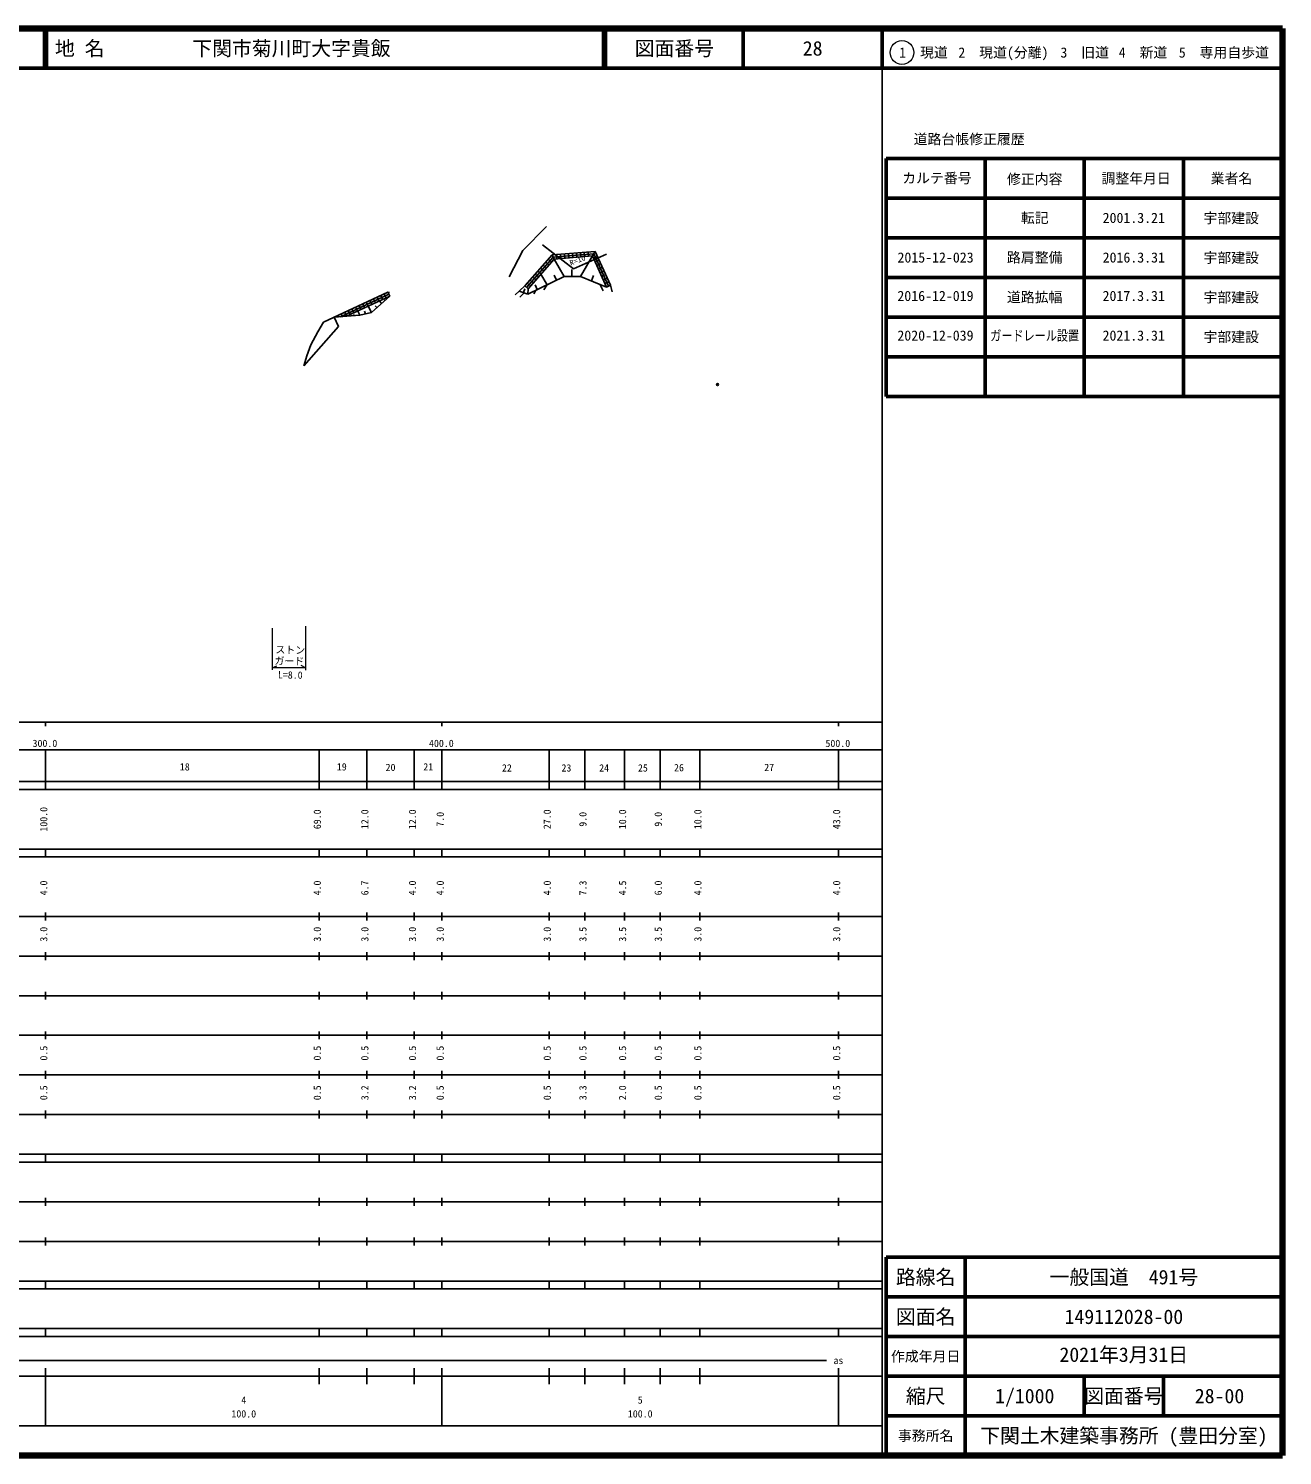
# Model space of a CAD drawing. Units: millimetres on the paper, with parts at other scales. Extents: x 40 to 680, y 20 to 380.
# Drawn here: x 363.7 to 680, y 20 to 380 of the extents above; entities that cross this region are included whole.
import ezdxf
from ezdxf.enums import TextEntityAlignment as Align

# ---------------------------------------------------------------- set-up
doc = ezdxf.new("R2010")
doc.units = ezdxf.units.MM
doc.header["$PDMODE"] = 32
doc.header["$PDSIZE"] = 0.5
for name, color, linetype, lineweight in [('M-BGD', 7, 'Continuous', 25), ('M-STR-HTXT', 7, 'Continuous', 13), ('M-TTL', 2, 'Continuous', 140), ('M-TTL-BAND', 7, 'Continuous', 25), ('M-TTL-FRAM', 2, 'Continuous', 50), ('M-TTL-LINE', 7, 'Continuous', 50), ('M-TTL-TXT', 7, 'Continuous', 13)]:
    doc.layers.add(name, color=color, linetype=linetype, lineweight=lineweight)
doc.layers.add('M-OTRS', color=6, linetype='Continuous')
doc.styles.add('ＭＳ ゴシック', font='')
doc.styles.get('ＭＳ ゴシック').set_extended_font_data('MS Gothic')

msp = doc.modelspace()

# ---------------------------------------------------------------- linework, layer by layer
at = {"layer": 'M-BGD'}
for p, q in [((488.357, 323.994), (494.32, 330.04)), ((501.13, 319.341), (493.371, 325.467)), ((484.912, 317.37), (488.357, 323.994)), ((488.96, 315.145), (495.787, 322.89)), ((489.297, 314.7), (496.022, 322.357)), ((489.71, 314.341), (496.257, 321.824)), ((494.173, 321.053), (494.971, 320.355)), ((494.831, 321.806), (495.63, 321.107)), ((495.787, 322.89), (506.656, 323.773)), ((496.257, 321.824), (495.787, 322.89)), ((496.022, 322.357), (506.315, 323.193)), ((496.257, 321.824), (505.973, 322.614)), ((498.819, 317.472), (496.257, 321.824)), ((496.915, 322.981), (497.004, 321.885)), ((497.912, 323.062), (498.001, 321.966)), ((498.909, 323.143), (498.998, 322.047)), ((499.905, 323.224), (499.995, 322.128)), ((500.902, 323.305), (500.991, 322.209)), ((501.13, 319.341), (509.51, 323.079)), ((501.899, 323.386), (501.988, 322.29)), ((502.896, 323.467), (502.985, 322.371)), ((502.962, 317.472), (505.975, 322.614)), ((503.892, 323.548), (503.981, 322.452)), ((504.889, 323.629), (504.978, 322.533)), ((505.973, 322.614), (509.526, 314.76)), ((506.656, 323.773), (505.975, 322.614)), ((506.229, 322.049), (507.231, 322.502)), ((506.315, 323.193), (510.027, 314.987)), ((506.641, 321.138), (507.643, 321.591)), ((506.656, 323.773), (510.528, 315.213)), ((507.053, 320.227), (508.055, 320.68)), ((498.819, 317.472), (489.614, 313.022)), ((490.881, 317.29), (491.679, 316.591)), ((491.539, 318.043), (492.338, 317.344)), ((492.198, 318.795), (492.996, 318.097)), ((492.856, 319.548), (493.654, 318.849)), ((494.489, 315.379), (492.919, 318.066)), ((493.515, 320.3), (494.313, 319.602)), ((496.899, 316.544), (496.288, 317.812)), ((502.962, 317.472), (498.819, 317.472)), ((500.764, 317.472), (500.789, 319.17)), ((509.526, 314.76), (502.962, 317.472)), ((505.716, 316.334), (506.223, 317.71)), ((507.465, 319.315), (508.468, 319.769)), ((507.878, 318.404), (508.88, 318.858)), ((508.29, 317.493), (509.292, 317.947)), ((508.702, 316.582), (509.704, 317.036)), ((454.348, 313.464), (438.079, 305.89)), ((454.348, 313.464), (454.813, 312.467)), ((454.357, 313.464), (454.781, 313.43)), ((486.474, 312.836), (487.508, 313.77)), ((487.508, 313.77), (488.96, 315.145)), ((489.614, 313.022), (487.508, 313.77)), ((487.663, 312.258), (488.75, 313.311)), ((488.554, 313.398), (488.866, 314.313)), ((488.883, 315.073), (489.704, 314.334)), ((489.564, 315.785), (490.362, 315.086)), ((489.614, 313.022), (489.71, 314.341)), ((490.222, 316.537), (491.021, 315.839)), ((491.161, 313.073), (491.637, 313.957)), ((492.042, 314.196), (491.533, 315.315)), ((493.675, 314.058), (494.422, 315.281)), ((508.654, 313.855), (507.805, 315.485)), ((509.114, 315.671), (510.116, 316.124)), ((509.526, 314.76), (510.528, 315.213)), ((510.528, 315.213), (510.93, 313.549)), ((454.58, 312.965), (442.377, 307.284)), ((454.813, 312.467), (443.934, 307.402)), ((446.189, 309.666), (446.653, 308.668)), ((447.096, 310.088), (447.56, 309.09)), ((448.002, 310.51), (448.467, 309.512)), ((448.909, 310.932), (449.373, 309.934)), ((450.204, 308.369), (449.361, 309.929)), ((449.816, 311.354), (450.28, 310.357)), ((454.813, 312.467), (450.204, 308.369)), ((450.722, 311.776), (451.186, 310.779)), ((451.571, 309.584), (451.122, 310.033)), ((451.629, 312.198), (452.093, 311.201)), ((452.751, 310.634), (452.223, 311.261)), ((452.535, 312.62), (452.999, 311.623)), ((453.582, 311.372), (453.431, 311.545)), ((453.442, 313.042), (453.906, 312.045)), ((447.283, 307.656), (440.821, 307.166)), ((440.821, 307.166), (441.934, 304.82)), ((442.563, 307.977), (442.868, 307.321)), ((443.47, 308.399), (443.934, 307.402)), ((444.376, 308.821), (444.84, 307.824)), ((445.283, 309.243), (445.747, 308.246)), ((445.793, 307.543), (445.772, 307.894)), ((447.283, 307.656), (446.754, 308.715)), ((450.204, 308.369), (447.283, 307.656)), ((448.685, 307.998), (448.489, 308.658)), ((441.934, 304.82), (433.136, 294.868)), ((436.669, 303.461), (434.937, 300.166)), ((438.079, 305.89), (436.669, 303.461)), ((434.937, 300.166), (433.884, 297.449)), ((433.884, 297.449), (433.136, 294.868))]:
    msp.add_line(p, q, dxfattribs=at)
at = {"layer": 'M-OTRS'}
msp.add_point((537.509, 290.184), dxfattribs=at)
at = {"layer": 'M-STR-HTXT'}
for p, q in [((425.147, 228.727), (425.147, 218.216)), ((433.609, 229.264), (433.575, 218.082)), ((425.147, 218.72), (426.322, 219.19)), ((433.577, 218.72), (425.147, 218.72)), ((433.577, 218.72), (432.467, 219.291))]:
    msp.add_line(p, q, dxfattribs=at)
at = {"layer": 'M-TTL'}
for p, q in [((680, 380), (40, 380)), ((680, 20), (680, 380)), ((40, 20), (680, 20))]:
    msp.add_line(p, q, dxfattribs=at)
at = {"layer": 'M-TTL-BAND'}
for p, q in [((579, 20), (579, 370)), ((40, 205), (579, 205)), ((368, 205), (368, 204)), ((468, 205), (468, 204)), ((568, 205), (568, 204)), ((68, 198), (579, 198)), ((368, 188), (368, 198)), ((437, 188), (437, 198)), ((449, 188), (449, 198)), ((461, 188), (461, 198)), ((468, 188), (468, 198)), ((495, 188), (495, 198)), ((504, 188), (504, 198)), ((514, 188), (514, 198)), ((523, 188), (523, 198)), ((533, 188), (533, 198)), ((568, 188), (568, 198)), ((568, 188), (568, 198)), ((40, 190), (579, 190)), ((40, 188), (579, 188)), ((40, 173), (579, 173)), ((368, 171), (368, 173)), ((437, 171), (437, 173)), ((449, 171), (449, 173)), ((461, 171), (461, 173)), ((468, 171), (468, 173)), ((495, 171), (495, 173)), ((504, 171), (504, 173)), ((514, 171), (514, 173)), ((523, 171), (523, 173)), ((533, 171), (533, 173)), ((568, 171), (568, 173)), ((40, 171), (579, 171)), ((40, 156), (579, 156)), ((368, 155), (368, 157)), ((437, 155), (437, 157)), ((449, 155), (449, 157)), ((461, 155), (461, 157)), ((468, 155), (468, 157)), ((495, 155), (495, 157)), ((504, 155), (504, 157)), ((514, 155), (514, 157)), ((523, 155), (523, 157)), ((533, 155), (533, 157)), ((568, 155), (568, 157)), ((46, 146), (579, 146)), ((368, 145), (368, 147)), ((437, 145), (437, 147)), ((449, 145), (449, 147)), ((461, 145), (461, 147)), ((468, 145), (468, 147)), ((495, 145), (495, 147)), ((504, 145), (504, 147)), ((514, 145), (514, 147)), ((523, 145), (523, 147)), ((533, 145), (533, 147)), ((568, 145), (568, 147)), ((368, 135), (368, 137)), ((437, 135), (437, 137)), ((449, 135), (449, 137)), ((461, 135), (461, 137)), ((468, 135), (468, 137)), ((495, 135), (495, 137)), ((504, 135), (504, 137)), ((514, 135), (514, 137)), ((523, 135), (523, 137)), ((533, 135), (533, 137)), ((568, 135), (568, 137)), ((52, 136), (579, 136)), ((46, 126), (579, 126)), ((368, 125), (368, 127)), ((437, 125), (437, 127)), ((449, 125), (449, 127)), ((461, 125), (461, 127)), ((468, 125), (468, 127)), ((495, 125), (495, 127)), ((504, 125), (504, 127)), ((514, 125), (514, 127)), ((523, 125), (523, 127)), ((533, 125), (533, 127)), ((568, 125), (568, 127)), ((52, 116), (579, 116)), ((368, 115), (368, 117)), ((437, 115), (437, 117)), ((449, 115), (449, 117)), ((461, 115), (461, 117)), ((468, 115), (468, 117)), ((495, 115), (495, 117)), ((504, 115), (504, 117)), ((514, 115), (514, 117)), ((523, 115), (523, 117)), ((533, 115), (533, 117)), ((568, 115), (568, 117)), ((46, 106), (579, 106)), ((368, 105), (368, 107)), ((437, 105), (437, 107)), ((449, 105), (449, 107)), ((461, 105), (461, 107)), ((468, 105), (468, 107)), ((495, 105), (495, 107)), ((504, 105), (504, 107)), ((514, 105), (514, 107)), ((523, 105), (523, 107)), ((533, 105), (533, 107)), ((568, 105), (568, 107)), ((40, 96), (579, 96)), ((40, 94), (579, 94)), ((368, 94), (368, 96)), ((437, 94), (437, 96)), ((449, 94), (449, 96)), ((461, 94), (461, 96)), ((468, 94), (468, 96)), ((495, 94), (495, 96)), ((504, 94), (504, 96)), ((514, 94), (514, 96)), ((523, 94), (523, 96)), ((533, 94), (533, 96)), ((568, 94), (568, 96)), ((49, 84), (579, 84)), ((368, 83), (368, 85)), ((437, 83), (437, 85)), ((449, 83), (449, 85)), ((461, 83), (461, 85)), ((468, 83), (468, 85)), ((495, 83), (495, 85)), ((504, 83), (504, 85)), ((514, 83), (514, 85)), ((523, 83), (523, 85)), ((533, 83), (533, 85)), ((568, 83), (568, 85)), ((40, 74), (579, 74)), ((368, 73), (368, 75)), ((437, 73), (437, 75)), ((449, 73), (449, 75)), ((461, 73), (461, 75)), ((468, 73), (468, 75)), ((495, 73), (495, 75)), ((504, 73), (504, 75)), ((514, 73), (514, 75)), ((523, 73), (523, 75)), ((533, 73), (533, 75)), ((568, 73), (568, 75)), ((40, 64), (579, 64)), ((40, 62), (579, 62)), ((368, 62), (368, 64)), ((437, 62), (437, 64)), ((449, 62), (449, 64)), ((461, 62), (461, 64)), ((468, 62), (468, 64)), ((495, 62), (495, 64)), ((504, 62), (504, 64)), ((514, 62), (514, 64)), ((523, 62), (523, 64)), ((533, 62), (533, 64)), ((568, 62), (568, 64)), ((40, 52), (579, 52)), ((368, 50), (368, 52)), ((437, 50), (437, 52)), ((449, 50), (449, 52)), ((461, 50), (461, 52)), ((468, 50), (468, 52)), ((495, 50), (495, 52)), ((504, 50), (504, 52)), ((514, 50), (514, 52)), ((523, 50), (523, 52)), ((533, 50), (533, 52)), ((568, 50), (568, 52)), ((40, 50), (579, 50)), ((71, 44), (565, 44)), ((40, 40), (579, 40)), ((368, 27.5), (368, 42)), ((437, 38), (437, 42)), ((449, 38), (449, 42)), ((461, 38), (461, 42)), ((468, 27.5), (468, 42)), ((495, 38), (495, 42)), ((504, 38), (504, 42)), ((514, 38), (514, 42)), ((523, 38), (523, 42)), ((533, 38), (533, 42)), ((568, 27.5), (568, 42)), ((68, 27.5), (579, 27.5))]:
    msp.add_line(p, q, dxfattribs=at)
at = {"layer": 'M-TTL-FRAM'}
for p, q in [((580, 347.197), (580, 287.197)), ((580, 347.197), (680, 347.197)), ((580, 287.197), (680, 287.197)), ((680, 70), (580, 70)), ((580, 70), (580, 20))]:
    msp.add_line(p, q, dxfattribs=at)
at = {"layer": 'M-TTL-LINE'}
for p, q in [((367.75, 380), (367.75, 370)), ((368.25, 380), (368.25, 370)), ((508.747, 380), (508.747, 370)), ((509.247, 380), (509.247, 370)), ((543.997, 380), (543.997, 370)), ((579, 380), (579, 370)), ((40, 370), (680, 370)), ((605, 347.197), (605, 287.197)), ((630, 347.197), (630, 287.197)), ((655, 347.197), (655, 287.197)), ((580, 337.197), (680, 337.197)), ((580, 327.197), (680, 327.197)), ((580, 317.197), (680, 317.197)), ((580, 307.197), (680, 307.197)), ((580, 297.197), (680, 297.197)), ((600, 70), (600, 20)), ((680, 60), (580, 60)), ((680, 50), (580, 50)), ((680, 40), (580, 40)), ((630, 40), (630, 30)), ((650, 40), (650, 30)), ((680, 30), (580, 30))]:
    msp.add_line(p, q, dxfattribs=at)
at = {"layer": 'M-TTL-TXT'}
msp.add_circle((584.031, 373.958), 3, dxfattribs=at)

# ---------------------------------------------------------------- texts
at = {"layer": 'M-STR-HTXT', "style": 'ＭＳ ゴシック'}
msp.add_text('R=10', height=1.32, rotation=20, dxfattribs=at).set_placement((500.608, 319.824), align=Align.BOTTOM_LEFT)
for s, p in [('ストン', (429.739, 223.23)), ('ガード', (429.492, 220.426)), ('L=8.0', (429.731, 216.918))]:
    msp.add_text(s, height=1.833, rotation=358.944, dxfattribs=at).set_placement(p, align=Align.MIDDLE_CENTER)
at = {"layer": 'M-TTL-BAND', "style": 'ＭＳ ゴシック'}
for s, p in [('300.0', (367.844, 198.195)), ('400.0', (467.844, 198.195)), ('500.0', (567.844, 198.195)), ('18', (403.123, 192.269)), ('19', (442.727, 192.269)), ('20', (455.023, 192.133)), ('21', (464.534, 192.269)), ('26', (527.779, 192.065)), ('27', (550.536, 192.133)), ('22', (484.37, 191.997)), ('23', (499.383, 191.997)), ('24', (508.894, 191.997)), ('25', (518.676, 191.997)), ('as', (568, 42.5)), ('4', (418, 32.523)), ('5', (518, 32.523)), ('100.0', (418, 29.033)), ('100.0', (518, 29.033))]:
    msp.add_text(s, height=1.833, dxfattribs=at).set_placement(p, align=Align.BOTTOM_CENTER)
for s, p in [('100.0', (369, 180.5)), ('69.0', (438, 180.5)), ('12.0', (450, 180.5)), ('12.0', (462, 180.5)), ('7.0', (469, 180.5)), ('27.0', (496, 180.5)), ('9.0', (505, 180.5)), ('10.0', (515, 180.5)), ('9.0', (524, 180.5)), ('10.0', (534, 180.5)), ('43.0', (569, 180.5)), ('4.0', (369, 163.174)), ('4.0', (438, 163.174)), ('6.7', (450, 163.174)), ('4.0', (462, 163.174)), ('4.0', (469, 163.174)), ('4.0', (496, 163.174)), ('7.3', (505, 163.174)), ('4.5', (515, 163.174)), ('6.0', (524, 163.174)), ('4.0', (534, 163.174)), ('4.0', (569, 163.174)), ('3.0', (369, 151.5)), ('3.0', (438, 151.5)), ('3.0', (450, 151.5)), ('3.0', (462, 151.5)), ('3.0', (469, 151.5)), ('3.0', (496, 151.5)), ('3.5', (505, 151.5)), ('3.5', (515, 151.5)), ('3.5', (524, 151.5)), ('3.0', (534, 151.5)), ('3.0', (569, 151.5)), ('0.5', (369, 121.5)), ('0.5', (438, 121.5)), ('0.5', (450, 121.5)), ('0.5', (462, 121.5)), ('0.5', (469, 121.5)), ('0.5', (496, 121.5)), ('0.5', (505, 121.5)), ('0.5', (515, 121.5)), ('0.5', (524, 121.5)), ('0.5', (534, 121.5)), ('0.5', (569, 121.5)), ('0.5', (369, 111.5)), ('0.5', (438, 111.5)), ('3.2', (450, 111.5)), ('3.2', (462, 111.5)), ('0.5', (469, 111.5)), ('0.5', (496, 111.5)), ('3.3', (505, 111.5)), ('2.0', (515, 111.5)), ('0.5', (524, 111.5)), ('0.5', (534, 111.5)), ('0.5', (569, 111.5))]:
    msp.add_text(s, height=1.833, rotation=90, dxfattribs=at).set_placement(p, align=Align.BOTTOM_CENTER)
at = {"layer": 'M-TTL-TXT', "style": 'ＭＳ ゴシック'}
for s, p in [('地 名', (370.38, 375)), ('下関市菊川町大字貴飯', (405.024, 375))]:
    msp.add_text(s, height=3.666, dxfattribs=at).set_placement(p, align=Align.MIDDLE_LEFT)
for s, height, p in [('図面番号', 3.666, (526.622, 375)), ('28', 3.666, (561.497, 375)), ('1\u3000現道', 2.566, (589.448, 373.958)), ('2\u3000現道(分離)', 2.566, (609.619, 373.958)), ('3\u3000旧道', 2.566, (630.121, 373.958)), ('4\u3000新道', 2.566, (644.824, 373.958)), ('5\u3000専用自歩道', 2.566, (665.228, 373.958)), ('道路台帳修正履歴', 2.566, (600.968, 352.113)), ('カルテ番号', 2.566, (592.839, 342.277)), ('修正内容', 2.566, (617.509, 342.023)), ('調整年月日', 2.566, (643.089, 342.197)), ('業者名', 2.566, (667.134, 342.197)), ('転記', 2.566, (617.5, 332.245)), ('2001.3.21', 2.566, (642.5, 332.245)), ('宇部建設', 2.566, (667.077, 332.189)), ('2015-12-023', 2.566, (592.5, 322.245)), ('路肩整備', 2.566, (617.5, 322.245)), ('2016.3.31', 2.566, (642.5, 322.245)), ('宇部建設', 2.566, (667.077, 322.189)), ('道路拡幅', 2.566, (617.5, 312.245)), ('宇部建設', 2.566, (667.077, 312.189)), ('宇部建設', 2.566, (667.077, 302.189)), ('路線名', 3.666, (590, 65)), ('路線名', 3.666, (590, 65)), ('一般国道\u3000491号', 3.666, (640, 65)), ('図面名', 3.666, (590, 55)), ('図面名', 3.666, (590, 55)), ('149112028-00', 3.666, (640, 55)), ('作成年月日', 2.566, (590, 45)), ('作成年月日', 2.566, (590, 45)), ('縮尺', 3.666, (590, 35)), ('縮尺', 3.666, (590, 35)), ('1/1000', 3.666, (615, 35)), ('図面番号', 3.666, (640, 35)), ('図面番号', 3.666, (640, 35)), ('28-00', 3.666, (664.125, 35)), ('事務所名', 2.566, (590, 25)), ('事務所名', 2.566, (590, 25)), ('下関土木建築事務所 (豊田分室)', 3.666, (640, 25))]:
    msp.add_text(s, height=height, dxfattribs=at).set_placement(p, align=Align.MIDDLE_CENTER)
for s, height, p in [('2016-12-019', 2.566, (582.875, 310.495)), ('2017.3.31', 2.566, (634.625, 310.495)), ('2020-12-039', 2.566, (582.875, 300.495)), ('2021.3.31', 2.566, (634.625, 300.495)), ('2021年3月31日', 3.666, (623.75, 42.5))]:
    msp.add_text(s, height=height, dxfattribs=at).set_placement(p, align=Align.BOTTOM_LEFT)
at = {"layer": 'M-TTL-TXT', "style": 'ＭＳ ゴシック', "width": 0.8}
msp.add_text('ガードレール設置', height=2.566, dxfattribs=at).set_placement((606.3, 300.495), align=Align.BOTTOM_LEFT)

doc.saveas('drawing.dxf')
